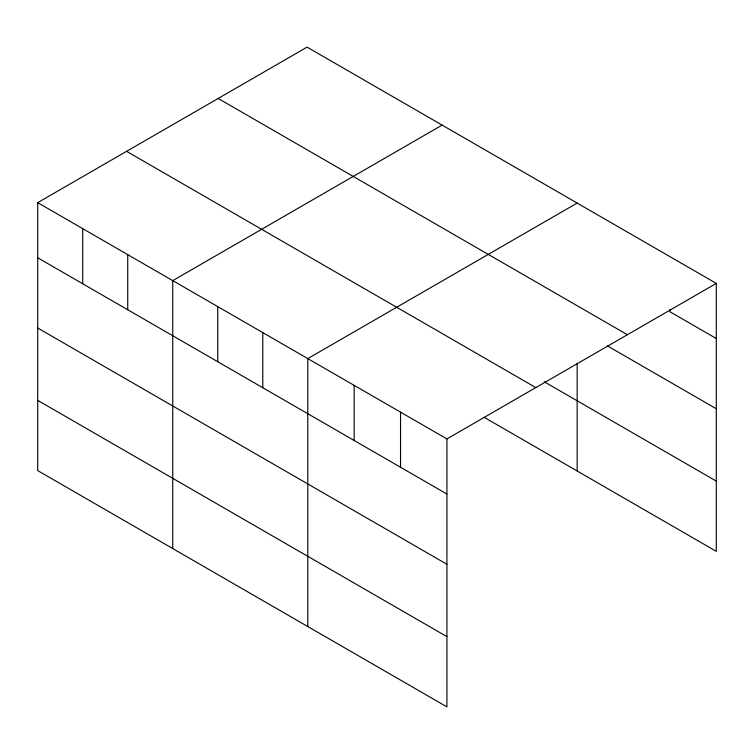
<?xml version="1.0" encoding="UTF-8"?>
<svg xmlns="http://www.w3.org/2000/svg" width="754" height="754" viewBox="0 0 754 754"><rect width="100%" height="100%" fill="white"/><g stroke="black" fill="none" stroke-linecap="round" stroke-linejoin="round"><path stroke-width="1.13" d="M37.7 202.656L446.924 438.922L446.924 706.866L37.7 470.6L37.7 202.656L307.076 47.134L716.3 283.4L716.3 551.344L484.134 417.301M442.117 125.107L172.741 280.629L172.741 548.563M577.159 203.071L307.792 358.593L307.792 626.536M446.924 438.922L716.3 283.4M716.3 338.518L669.92 311.741L669.92 309.394M218.179 98.463L627.403 334.719M607.413 345.879L716.3 408.753M544.152 381.722L716.3 481.109M126.597 151.337L535.821 387.603M37.7 257.774L446.924 494.04M37.7 328.009L446.924 564.275M37.7 400.365L446.924 636.63M577.159 363.437L577.159 471.014M400.544 412.146L400.544 467.263M354.173 385.369L354.173 440.487M262.778 332.599L262.778 387.726M217.755 306.614L217.755 361.732M127.728 254.635L127.728 309.753M82.714 228.65L82.714 283.768"/></g></svg>
